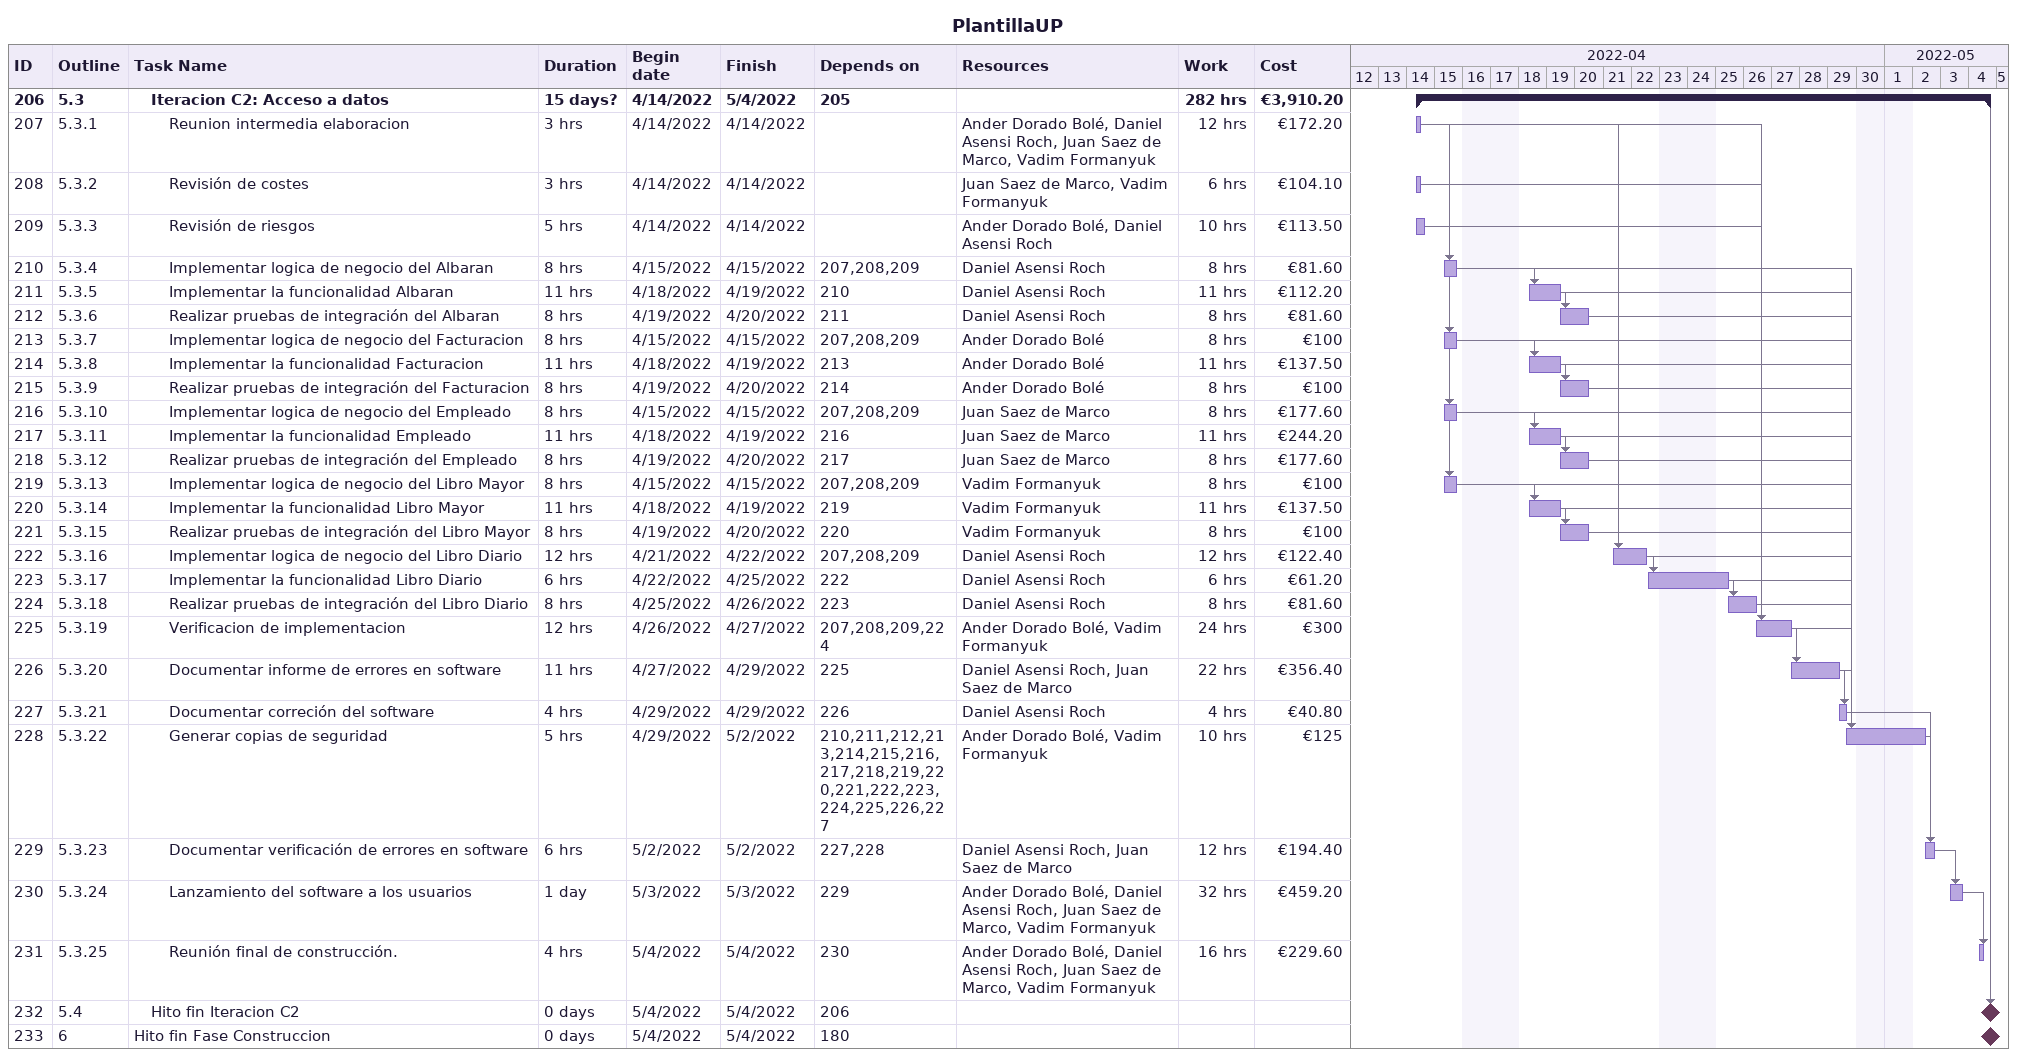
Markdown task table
PlantillaUP

| ID | WBS | Task | Duration | Start | Finish | Predecessors | Resources | Work (h) | Cost (€) |
|---|---|---|---|---|---|---|---|---|---|
| 206 | 5.3 | **Iteracion C2: Acceso a datos** | 15d? | 2022-04-14 | 2022-05-04 | 205 |  | 282 | 3910.20 |
| 207 | 5.3.1 | Reunion intermedia elaboracion | 3h | 2022-04-14 | 2022-04-14 |  | Ander Dorado Bolé, Daniel Asensi Roch, Juan Saez de Marco, Vadim Formanyuk | 12 | 172.20 |
| 208 | 5.3.2 | Revisión de costes | 3h | 2022-04-14 | 2022-04-14 |  | Juan Saez de Marco, Vadim Formanyuk | 6 | 104.10 |
| 209 | 5.3.3 | Revisión de riesgos | 5h | 2022-04-14 | 2022-04-14 |  | Ander Dorado Bolé, Daniel Asensi Roch | 10 | 113.50 |
| 210 | 5.3.4 | Implementar logica de negocio del Albaran | 8h | 2022-04-15 | 2022-04-15 | 207, 208, 209 | Daniel Asensi Roch | 8 | 81.60 |
| 211 | 5.3.5 | Implementar la funcionalidad Albaran | 11h | 2022-04-18 | 2022-04-19 | 210 | Daniel Asensi Roch | 11 | 112.20 |
| 212 | 5.3.6 | Realizar pruebas de integración del Albaran | 8h | 2022-04-19 | 2022-04-20 | 211 | Daniel Asensi Roch | 8 | 81.60 |
| 213 | 5.3.7 | Implementar logica de negocio del Facturacion | 8h | 2022-04-15 | 2022-04-15 | 207, 208, 209 | Ander Dorado Bolé | 8 | 100 |
| 214 | 5.3.8 | Implementar la funcionalidad Facturacion | 11h | 2022-04-18 | 2022-04-19 | 213 | Ander Dorado Bolé | 11 | 137.50 |
| 215 | 5.3.9 | Realizar pruebas de integración del Facturacion | 8h | 2022-04-19 | 2022-04-20 | 214 | Ander Dorado Bolé | 8 | 100 |
| 216 | 5.3.10 | Implementar logica de negocio del Empleado | 8h | 2022-04-15 | 2022-04-15 | 207, 208, 209 | Juan Saez de Marco | 8 | 177.60 |
| 217 | 5.3.11 | Implementar la funcionalidad Empleado | 11h | 2022-04-18 | 2022-04-19 | 216 | Juan Saez de Marco | 11 | 244.20 |
| 218 | 5.3.12 | Realizar pruebas de integración del Empleado | 8h | 2022-04-19 | 2022-04-20 | 217 | Juan Saez de Marco | 8 | 177.60 |
| 219 | 5.3.13 | Implementar logica de negocio del Libro Mayor | 8h | 2022-04-15 | 2022-04-15 | 207, 208, 209 | Vadim Formanyuk | 8 | 100 |
| 220 | 5.3.14 | Implementar la funcionalidad Libro Mayor | 11h | 2022-04-18 | 2022-04-19 | 219 | Vadim Formanyuk | 11 | 137.50 |
| 221 | 5.3.15 | Realizar pruebas de integración del Libro Mayor | 8h | 2022-04-19 | 2022-04-20 | 220 | Vadim Formanyuk | 8 | 100 |
| 222 | 5.3.16 | Implementar logica de negocio del Libro Diario | 12h | 2022-04-21 | 2022-04-22 | 207, 208, 209 | Daniel Asensi Roch | 12 | 122.40 |
| 223 | 5.3.17 | Implementar la funcionalidad Libro Diario | 6h | 2022-04-22 | 2022-04-25 | 222 | Daniel Asensi Roch | 6 | 61.20 |
| 224 | 5.3.18 | Realizar pruebas de integración del Libro Diario | 8h | 2022-04-25 | 2022-04-26 | 223 | Daniel Asensi Roch | 8 | 81.60 |
| 225 | 5.3.19 | Verificacion de implementacion | 12h | 2022-04-26 | 2022-04-27 | 207, 208, 209, 224 | Ander Dorado Bolé, Vadim Formanyuk | 24 | 300 |
| 226 | 5.3.20 | Documentar informe de errores en software | 11h | 2022-04-27 | 2022-04-29 | 225 | Daniel Asensi Roch, Juan Saez de Marco | 22 | 356.40 |
| 227 | 5.3.21 | Documentar correción del software | 4h | 2022-04-29 | 2022-04-29 | 226 | Daniel Asensi Roch | 4 | 40.80 |
| 228 | 5.3.22 | Generar copias de seguridad | 5h | 2022-04-29 | 2022-05-02 | 210, 211, 212, 213, 214, 215, 216, 217, 218, 219, 220, 221, 222, 223, 224, 225, 226, 227 | Ander Dorado Bolé, Vadim Formanyuk | 10 | 125 |
| 229 | 5.3.23 | Documentar verificación de errores en software | 6h | 2022-05-02 | 2022-05-02 | 227, 228 | Daniel Asensi Roch, Juan Saez de Marco | 12 | 194.40 |
| 230 | 5.3.24 | Lanzamiento del software a los usuarios | 1d | 2022-05-03 | 2022-05-03 | 229 | Ander Dorado Bolé, Daniel Asensi Roch, Juan Saez de Marco, Vadim Formanyuk | 32 | 459.20 |
| 231 | 5.3.25 | Reunión final de construcción. | 4h | 2022-05-04 | 2022-05-04 | 230 | Ander Dorado Bolé, Daniel Asensi Roch, Juan Saez de Marco, Vadim Formanyuk | 16 | 229.60 |
| 232 | 5.4 | Hito fin Iteracion C2 | 0d | 2022-05-04 | 2022-05-04 | 206 |  |  |  |
| 233 | 6 | Hito fin Fase Construccion | 0d | 2022-05-04 | 2022-05-04 | 180 |  |  |  |
